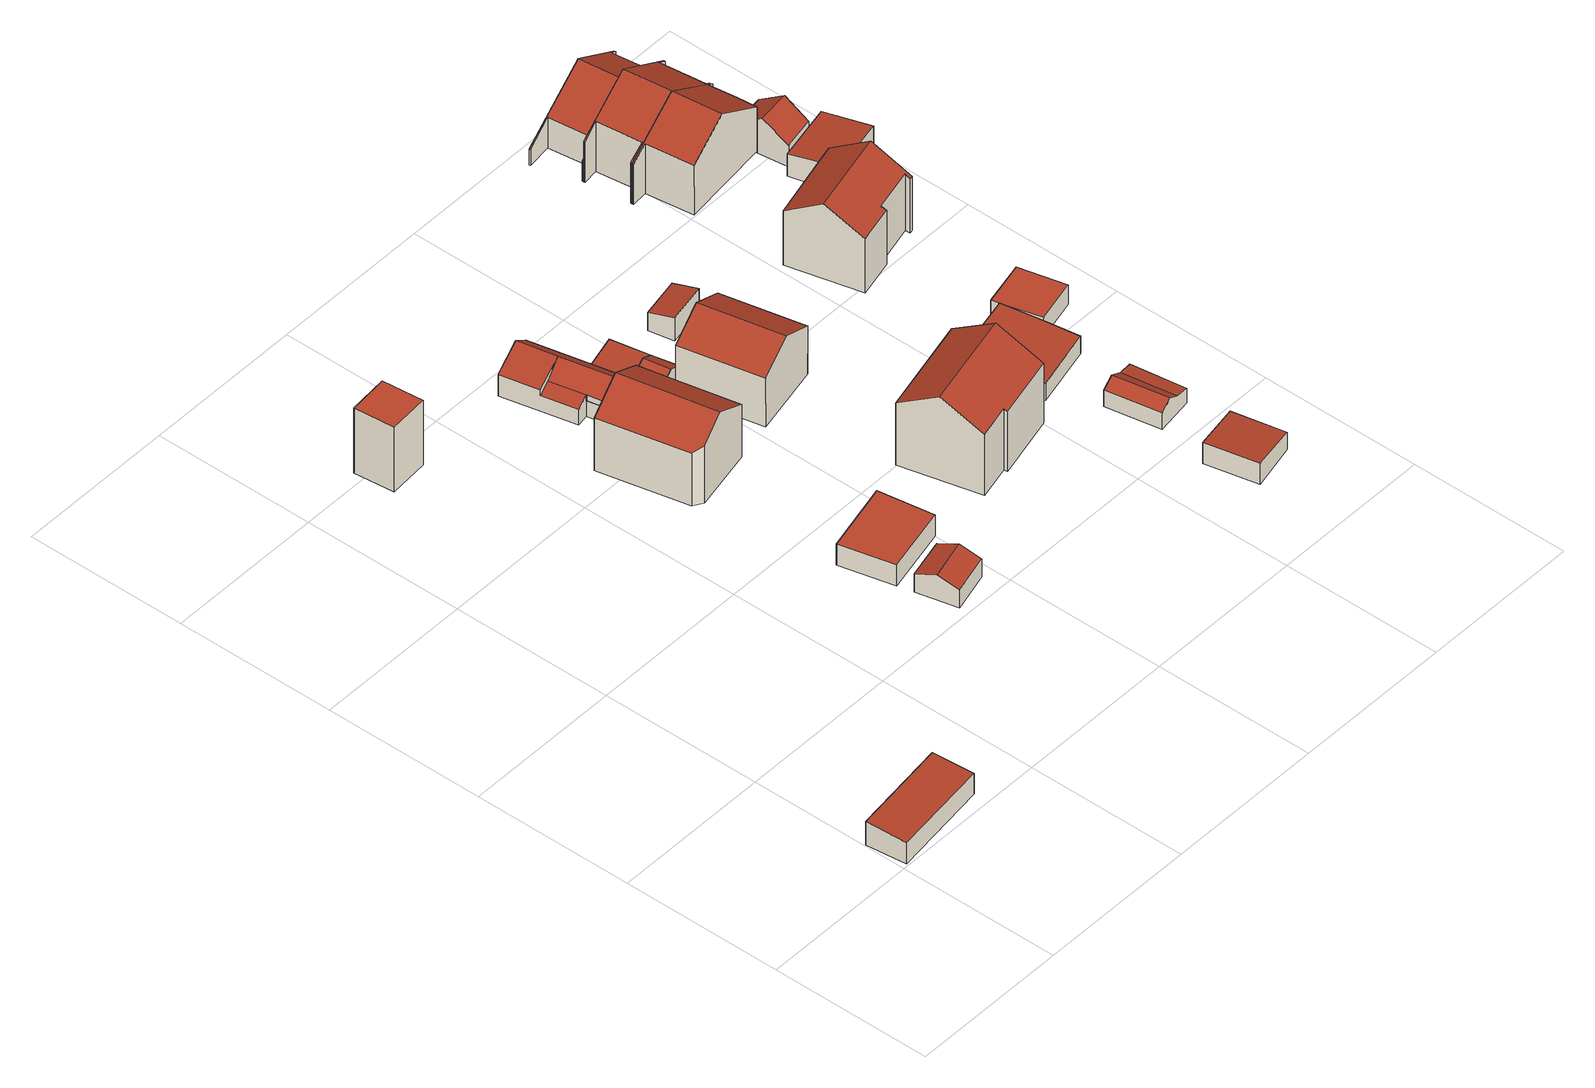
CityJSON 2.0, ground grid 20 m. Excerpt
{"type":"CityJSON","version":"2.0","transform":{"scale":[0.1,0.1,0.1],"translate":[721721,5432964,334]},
"CityObjects":{
"building1":{"type":"Building","attributes":{"Gemeindeschluessel":"09362000","HoeheDach":"337.397","HoeheGrund":"334.055","Methode":"2000","NiedrigsteTraufeDesGebaeudes":"337.004","Geometrietyp2DReferenz":"3000","measuredHeight":3.34,"function":"31001_2000","roofType":"1000","storeysAboveGround":1},"geometry":[{"type":"Solid","lod":"2","boundaries":[[[[0,1,2,3]],[[3,2,4,5]],[[5,4,6,7]],[[0,3,5,7]],[[7,6,1,0]],[[6,4,2,1]]]],"semantics":{"surfaces":[{"type":"WallSurface","Flaeche":"41.388","Z_MAX":"3.342","Z_MAX_ASL":"337.397","Z_MIN":"0.005","Z_MIN_ASL":"334.060"},{"type":"WallSurface","Flaeche":"15.808","Z_MAX":"3.341","Z_MAX_ASL":"337.396","Z_MIN":"0.005","Z_MIN_ASL":"334.060"},{"type":"WallSurface","Flaeche":"36.646","Z_MAX":"2.949","Z_MAX_ASL":"337.004","Z_MIN":"0.005","Z_MIN_ASL":"334.060"},{"type":"GroundSurface","Flaeche":"62.658","Z_MAX":"0.005","Z_MAX_ASL":"334.060","Z_MIN":"0.005","Z_MIN_ASL":"334.060"},{"type":"WallSurface","Flaeche":"15.857","Z_MAX":"3.342","Z_MAX_ASL":"337.397","Z_MIN":"0.005","Z_MIN_ASL":"334.060"},{"type":"RoofSurface","Dachneigung":"85.552","Dachorientierung":"172.801","Flaeche":"62.847","Z_MAX":"3.342","Z_MAX_ASL":"337.397","Z_MIN":"2.949","Z_MIN_ASL":"337.004"}],"values":[[0,1,2,3,4,5]]}}]},
"building2":{"type":"Building","attributes":{"Gemeindeschluessel":"09362000","HoeheDach":"343.092","HoeheGrund":"334.092","Methode":"3220","NiedrigsteTraufeDesGebaeudes":"343.092","Geometrietyp2DReferenz":"3000","measuredHeight":9,"function":"31001_2000","roofType":"1000"},"geometry":[{"type":"Solid","lod":"2","boundaries":[[[[8,9,10,11]],[[12,13,10,9]],[[14,15,8,11]],[[15,12,9,8]],[[14,13,12,15]],[[13,14,11,10]]]],"semantics":{"surfaces":[{"type":"GroundSurface","Flaeche":"25.728","Z_MAX":"0.000","Z_MAX_ASL":"334.092","Z_MIN":"0.000","Z_MIN_ASL":"334.092"},{"type":"WallSurface","Flaeche":"45.622","Z_MAX":"9.000","Z_MAX_ASL":"343.092","Z_MIN":"0.000","Z_MIN_ASL":"334.092"},{"type":"WallSurface","Flaeche":"45.834","Z_MAX":"9.000","Z_MAX_ASL":"343.092","Z_MIN":"0.000","Z_MIN_ASL":"334.092"},{"type":"WallSurface","Flaeche":"45.744","Z_MAX":"9.000","Z_MAX_ASL":"343.092","Z_MIN":"0.000","Z_MIN_ASL":"334.092"},{"type":"RoofSurface","Dachneigung":"90.000","Dachorientierung":"-1.000","Flaeche":"25.728","Z_MAX":"9.000","Z_MAX_ASL":"343.092","Z_MIN":"9.000","Z_MIN_ASL":"343.092"},{"type":"WallSurface","Flaeche":"45.404","Z_MAX":"9.000","Z_MAX_ASL":"343.092","Z_MIN":"0.000","Z_MIN_ASL":"334.092"}],"values":[[0,1,2,3,4,5]]}}]},
"building3":{"type":"Building","attributes":{"Gemeindeschluessel":"09362000","HoeheDach":"338.202","HoeheGrund":"334.660","Methode":"1000","NiedrigsteTraufeDesGebaeudes":"337.161","Geometrietyp2DReferenz":"3000","measuredHeight":3.54,"function":"31001_2000","roofType":"3100","storeysAboveGround":1},"geometry":[{"type":"Solid","lod":"2","boundaries":[[[[16,17,18,19]],[[20,19,18,21]],[[22,23,17,16]],[[24,23,22,25]],[[21,24,25,20]],[[21,18,17,23,24]],[[25,22,16,19,20]]]],"semantics":{"surfaces":[{"type":"RoofSurface","Dachneigung":"67.985","Dachorientierung":"346.449","Flaeche":"14.329","Z_MAX":"3.542","Z_MAX_ASL":"338.202","Z_MIN":"2.501","Z_MIN_ASL":"337.161"},{"type":"WallSurface","Flaeche":"12.904","Z_MAX":"2.501","Z_MAX_ASL":"337.161","Z_MIN":"0.000","Z_MIN_ASL":"334.660"},{"type":"RoofSurface","Dachneigung":"67.985","Dachorientierung":"166.449","Flaeche":"14.329","Z_MAX":"3.542","Z_MAX_ASL":"338.202","Z_MIN":"2.501","Z_MIN_ASL":"337.161"},{"type":"GroundSurface","Flaeche":"26.568","Z_MAX":"0.000","Z_MAX_ASL":"334.660","Z_MIN":"0.000","Z_MIN_ASL":"334.660"},{"type":"WallSurface","Flaeche":"15.559","Z_MAX":"3.542","Z_MAX_ASL":"338.202","Z_MIN":"0.000","Z_MIN_ASL":"334.660"}],"values":[[0,1,2,1,3,4,4]]}}]},
"building4":{"type":"Building","attributes":{"Gemeindeschluessel":"09362000","HoeheDach":"337.475","HoeheGrund":"334.590","Methode":"1000","NiedrigsteTraufeDesGebaeudes":"337.475","Geometrietyp2DReferenz":"3000","measuredHeight":2.88,"function":"31001_2463","roofType":"1000"},"geometry":[{"type":"Solid","lod":"2","boundaries":[[[[26,27,28,29]],[[28,30,31,29]],[[32,27,26,33]],[[29,31,33,26]],[[27,32,30,28]],[[32,33,31,30]]]],"semantics":{"surfaces":[{"type":"GroundSurface","Flaeche":"60.550","Z_MAX":"0.000","Z_MAX_ASL":"334.590","Z_MIN":"0.000","Z_MIN_ASL":"334.590"},{"type":"WallSurface","Flaeche":"24.695","Z_MAX":"2.885","Z_MAX_ASL":"337.475","Z_MIN":"0.000","Z_MIN_ASL":"334.590"},{"type":"WallSurface","Flaeche":"26.117","Z_MAX":"2.885","Z_MAX_ASL":"337.475","Z_MIN":"0.000","Z_MIN_ASL":"334.590"},{"type":"WallSurface","Flaeche":"19.814","Z_MAX":"2.885","Z_MAX_ASL":"337.475","Z_MIN":"0.000","Z_MIN_ASL":"334.590"},{"type":"WallSurface","Flaeche":"19.912","Z_MAX":"2.885","Z_MAX_ASL":"337.475","Z_MIN":"0.000","Z_MIN_ASL":"334.590"},{"type":"RoofSurface","Dachneigung":"90.000","Dachorientierung":"-1.000","Flaeche":"60.550","Z_MAX":"2.885","Z_MAX_ASL":"337.475","Z_MIN":"2.885","Z_MIN_ASL":"337.475"}],"values":[[0,1,2,3,4,5]]}}]},
"building5":{"type":"Building","attributes":{"Gemeindeschluessel":"09362000","HoeheDach":"344.210","HoeheGrund":"334.340","Methode":"2000","NiedrigsteTraufeDesGebaeudes":"337.161","Geometrietyp2DReferenz":"3000","measuredHeight":9.87,"function":"31001_1000","roofType":"3100"},"address":[{"Country":"Germany","Locality":"Regensburg","ThoroughfareName":"Köstlergasse 8"}],"geometry":[{"type":"Solid","lod":"2","boundaries":[[[[34,35,36,37,38]],[[39,40,41,42,43,44,45,46]],[[47,48,41,40]],[[34,38,48,47]],[[49,50,45,44]],[[44,43,51,49]],[[35,52,49,51,36]],[[48,38,37,42,41]],[[46,45,50,53]],[[53,50,49,52]],[[51,43,42,37,36]],[[35,34,47,40,39,46,53,52]]]],"semantics":{"surfaces":[{"type":"WallSurface","Flaeche":"69.144","Z_MAX":"9.870","Z_MAX_ASL":"344.210","Z_MIN":"0.000","Z_MIN_ASL":"334.340"},{"type":"WallSurface","Flaeche":"85.058","Z_MAX":"9.870","Z_MAX_ASL":"344.210","Z_MIN":"0.000","Z_MIN_ASL":"334.340"},{"type":"WallSurface","Flaeche":"82.754","Z_MAX":"7.305","Z_MAX_ASL":"341.645","Z_MIN":"0.000","Z_MIN_ASL":"334.340"},{"type":"WallSurface","Flaeche":"10.630","Z_MAX":"7.901","Z_MAX_ASL":"342.241","Z_MIN":"0.000","Z_MIN_ASL":"334.340"},{"type":"RoofSurface","Dachneigung":"51.853","Dachorientierung":"80.254","Flaeche":"12.514","Z_MAX":"4.502","Z_MAX_ASL":"338.842","Z_MIN":"2.821","Z_MIN_ASL":"337.161"},{"type":"WallSurface","Flaeche":"12.756","Z_MAX":"7.270","Z_MAX_ASL":"341.610","Z_MIN":"4.502","Z_MIN_ASL":"338.842"},{"type":"WallSurface","Flaeche":"55.850","Z_MAX":"7.276","Z_MAX_ASL":"341.616","Z_MIN":"0.000","Z_MIN_ASL":"334.340"},{"type":"RoofSurface","Dachneigung":"60.114","Dachorientierung":"260.254","Flaeche":"62.766","Z_MAX":"9.870","Z_MAX_ASL":"344.210","Z_MIN":"7.293","Z_MIN_ASL":"341.633"},{"type":"WallSurface","Flaeche":"13.019","Z_MAX":"2.829","Z_MAX_ASL":"337.169","Z_MIN":"0.000","Z_MIN_ASL":"334.340"},{"type":"WallSurface","Flaeche":"7.838","Z_MAX":"4.502","Z_MAX_ASL":"338.842","Z_MIN":"0.000","Z_MIN_ASL":"334.340"},{"type":"RoofSurface","Dachneigung":"60.114","Dachorientierung":"80.254","Flaeche":"64.055","Z_MAX":"9.870","Z_MAX_ASL":"344.210","Z_MIN":"7.270","Z_MIN_ASL":"341.610"},{"type":"GroundSurface","Flaeche":"119.797","Z_MAX":"0.000","Z_MAX_ASL":"334.340","Z_MIN":"0.000","Z_MIN_ASL":"334.340"}],"values":[[0,1,2,3,4,5,6,7,8,9,10,11]]}}]},
"building6":{"type":"Building","attributes":{"Gemeindeschluessel":"09362000","HoeheDach":"338.840","HoeheGrund":"334.220","Methode":"2000","NiedrigsteTraufeDesGebaeudes":"336.300","Geometrietyp2DReferenz":"3000","measuredHeight":4.62,"function":"31001_2000","roofType":"2100"},"geometry":[{"type":"Solid","lod":"2","boundaries":[[[[54,55,45,56]],[[57,58,59]],[[60,61,44,62,63]],[[64,65,66,67,54,56]],[[68,69,60,63,70]],[[62,71,72,73]],[[65,64,57,59,69]],[[67,66,68,70,73,72]],[[57,61,60,58]],[[62,44,45,55,71]],[[62,73,70,63]],[[58,60,69,59]],[[54,67,72,71,55]],[[64,56,45,44,61,57]],[[65,69,68,66]]]],"semantics":{"surfaces":[{"type":"WallSurface","Flaeche":"41.100","Z_MAX":"2.940","Z_MAX_ASL":"337.160","Z_MIN":"0.000","Z_MIN_ASL":"334.220"},{"type":"RoofSurface","Dachneigung":"90.000","Dachorientierung":"-1.000","Flaeche":"0.057","Z_MAX":"2.080","Z_MAX_ASL":"336.300","Z_MIN":"2.080","Z_MIN_ASL":"336.300"},{"type":"RoofSurface","Dachneigung":"50.720","Dachorientierung":"257.876","Flaeche":"24.796","Z_MAX":"4.620","Z_MAX_ASL":"338.840","Z_MIN":"2.900","Z_MIN_ASL":"337.120"},{"type":"GroundSurface","Flaeche":"74.118","Z_MAX":"0.000","Z_MAX_ASL":"334.220","Z_MIN":"0.000","Z_MIN_ASL":"334.220"},{"type":"RoofSurface","Dachneigung":"65.784","Dachorientierung":"257.877","Flaeche":"7.910","Z_MAX":"2.900","Z_MAX_ASL":"337.120","Z_MIN":"2.171","Z_MIN_ASL":"336.391"},{"type":"RoofSurface","Dachneigung":"66.336","Dachorientierung":"257.882","Flaeche":"19.555","Z_MAX":"4.620","Z_MAX_ASL":"338.840","Z_MIN":"2.993","Z_MIN_ASL":"337.213"},{"type":"WallSurface","Flaeche":"9.696","Z_MAX":"2.889","Z_MAX_ASL":"337.109","Z_MIN":"0.000","Z_MIN_ASL":"334.220"},{"type":"WallSurface","Flaeche":"24.171","Z_MAX":"2.997","Z_MAX_ASL":"337.217","Z_MIN":"0.000","Z_MIN_ASL":"334.220"},{"type":"WallSurface","Flaeche":"3.800","Z_MAX":"2.900","Z_MAX_ASL":"337.120","Z_MIN":"2.080","Z_MIN_ASL":"336.300"},{"type":"RoofSurface","Dachneigung":"51.718","Dachorientierung":"77.878","Flaeche":"37.888","Z_MAX":"4.620","Z_MAX_ASL":"338.840","Z_MIN":"2.940","Z_MIN_ASL":"337.160"},{"type":"WallSurface","Flaeche":"2.141","Z_MAX":"4.620","Z_MAX_ASL":"338.840","Z_MIN":"2.176","Z_MIN_ASL":"336.396"},{"type":"WallSurface","Flaeche":"0.020","Z_MAX":"2.900","Z_MAX_ASL":"337.120","Z_MIN":"2.080","Z_MIN_ASL":"336.300"},{"type":"WallSurface","Flaeche":"22.153","Z_MAX":"4.620","Z_MAX_ASL":"338.840","Z_MIN":"0.000","Z_MIN_ASL":"334.220"},{"type":"WallSurface","Flaeche":"15.952","Z_MAX":"4.620","Z_MAX_ASL":"338.840","Z_MIN":"0.000","Z_MIN_ASL":"334.220"},{"type":"WallSurface","Flaeche":"4.035","Z_MAX":"2.889","Z_MAX_ASL":"337.109","Z_MIN":"0.000","Z_MIN_ASL":"334.220"}],"values":[[0,1,2,3,4,5,6,7,8,9,10,11,12,13,14]]}}]},
"building7":{"type":"Building","attributes":{"Gemeindeschluessel":"09362000","HoeheDach":"337.600","HoeheGrund":"334.280","Methode":"2000","NiedrigsteTraufeDesGebaeudes":"336.167","Geometrietyp2DReferenz":"3000","measuredHeight":3.32,"function":"31001_2000","roofType":"1000"},"geometry":[{"type":"Solid","lod":"2","boundaries":[[[[74,75,76,77]],[[78,79,80,81]],[[75,82,83,76]],[[77,76,83,84,85]],[[78,84,83,82,79]],[[86,87,81,80]],[[74,77,85,87,86]],[[75,74,86,80,79,82]],[[87,85,84,78,81]]]],"semantics":{"surfaces":[{"type":"GroundSurface","Flaeche":"33.018","Z_MAX":"0.000","Z_MAX_ASL":"334.280","Z_MIN":"0.000","Z_MIN_ASL":"334.280"},{"type":"WallSurface","Flaeche":"2.402","Z_MAX":"3.320","Z_MAX_ASL":"337.600","Z_MIN":"1.887","Z_MIN_ASL":"336.167"},{"type":"WallSurface","Flaeche":"8.754","Z_MAX":"2.446","Z_MAX_ASL":"336.726","Z_MIN":"0.000","Z_MIN_ASL":"334.280"},{"type":"WallSurface","Flaeche":"19.823","Z_MAX":"2.446","Z_MAX_ASL":"336.726","Z_MIN":"0.000","Z_MIN_ASL":"334.280"},{"type":"RoofSurface","Dachneigung":"82.123","Dachorientierung":"258.775","Flaeche":"19.663","Z_MAX":"2.446","Z_MAX_ASL":"336.726","Z_MIN":"1.887","Z_MIN_ASL":"336.167"},{"type":"RoofSurface","Dachneigung":"61.583","Dachorientierung":"258.787","Flaeche":"8.892","Z_MAX":"3.320","Z_MAX_ASL":"337.600","Z_MIN":"2.057","Z_MIN_ASL":"336.337"},{"type":"WallSurface","Flaeche":"11.153","Z_MAX":"3.320","Z_MAX_ASL":"337.600","Z_MIN":"0.000","Z_MIN_ASL":"334.280"},{"type":"WallSurface","Flaeche":"15.991","Z_MAX":"2.057","Z_MAX_ASL":"336.337","Z_MIN":"0.000","Z_MIN_ASL":"334.280"},{"type":"RoofSurface","Dachneigung":"61.589","Dachorientierung":"78.793","Flaeche":"6.500","Z_MAX":"3.320","Z_MAX_ASL":"337.600","Z_MIN":"2.397","Z_MIN_ASL":"336.677"}],"values":[[0,1,2,3,4,5,6,7,8]]}}]},
"building8":{"type":"Building","attributes":{"Gemeindeschluessel":"09362000","HoeheDach":"343.253","HoeheGrund":"334.270","Methode":"1000","NiedrigsteTraufeDesGebaeudes":"340.977","Geometrietyp2DReferenz":"3000","measuredHeight":8.98,"function":"31001_1000","roofType":"3100"},"address":[{"Country":"Germany","Locality":"Regensburg","ThoroughfareName":"Köstlergasse 6"}],"geometry":[{"type":"Solid","lod":"2","boundaries":[[[[88,89,90,91]],[[91,92,93,88]],[[88,93,94,95,89]],[[89,95,96,90]],[[97,96,95,94]],[[90,96,97,92,91]],[[92,97,94,93]]]],"semantics":{"surfaces":[{"type":"GroundSurface","Flaeche":"94.354","Z_MAX":"0.000","Z_MAX_ASL":"334.270","Z_MIN":"0.000","Z_MIN_ASL":"334.270"},{"type":"WallSurface","Flaeche":"70.418","Z_MAX":"6.712","Z_MAX_ASL":"340.982","Z_MIN":"0.000","Z_MIN_ASL":"334.270"},{"type":"WallSurface","Flaeche":"70.932","Z_MAX":"8.983","Z_MAX_ASL":"343.253","Z_MIN":"0.000","Z_MIN_ASL":"334.270"},{"type":"WallSurface","Flaeche":"69.783","Z_MAX":"6.715","Z_MAX_ASL":"340.985","Z_MIN":"0.000","Z_MIN_ASL":"334.270"},{"type":"RoofSurface","Dachneigung":"63.301","Dachorientierung":"80.232","Flaeche":"52.695","Z_MAX":"8.983","Z_MAX_ASL":"343.253","Z_MIN":"6.707","Z_MIN_ASL":"340.977"},{"type":"WallSurface","Flaeche":"70.840","Z_MAX":"8.983","Z_MAX_ASL":"343.253","Z_MIN":"0.000","Z_MIN_ASL":"334.270"},{"type":"RoofSurface","Dachneigung":"63.300","Dachorientierung":"260.232","Flaeche":"52.920","Z_MAX":"8.983","Z_MAX_ASL":"343.253","Z_MIN":"6.712","Z_MIN_ASL":"340.982"}],"values":[[0,1,2,3,4,5,6]]}}]},
"building9":{"type":"Building","attributes":{"Gemeindeschluessel":"09362000","HoeheDach":"346.433","HoeheGrund":"334.870","Methode":"2000","NiedrigsteTraufeDesGebaeudes":"343.231","Geometrietyp2DReferenz":"3000","measuredHeight":11.56,"function":"31001_1000","roofType":"3100"},"address":[{"Country":"Germany","Locality":"Regensburg","ThoroughfareName":"Köstlergasse 3"}],"geometry":[{"type":"Solid","lod":"2","boundaries":[[[[98,99,100,101,102,103]],[[104,105,106,107,108,109]],[[102,108,107,103]],[[98,110,111,99]],[[104,100,99,111,105]],[[106,105,111,110]],[[98,103,107,106,110]],[[100,104,109,101]],[[101,109,108,102]]]],"semantics":{"surfaces":[{"type":"GroundSurface","Flaeche":"131.118","Z_MAX":"0.000","Z_MAX_ASL":"334.870","Z_MIN":"0.000","Z_MIN_ASL":"334.870"},{"type":"RoofSurface","Dachneigung":"59.840","Dachorientierung":"168.914","Flaeche":"77.937","Z_MAX":"11.563","Z_MAX_ASL":"346.433","Z_MIN":"8.361","Z_MIN_ASL":"343.231"},{"type":"WallSurface","Flaeche":"37.505","Z_MAX":"8.580","Z_MAX_ASL":"343.450","Z_MIN":"0.000","Z_MIN_ASL":"334.870"},{"type":"WallSurface","Flaeche":"107.900","Z_MAX":"8.609","Z_MAX_ASL":"343.479","Z_MIN":"0.000","Z_MIN_ASL":"334.870"},{"type":"WallSurface","Flaeche":"106.192","Z_MAX":"11.563","Z_MAX_ASL":"346.433","Z_MIN":"0.000","Z_MIN_ASL":"334.870"},{"type":"RoofSurface","Dachneigung":"59.840","Dachorientierung":"348.914","Flaeche":"73.709","Z_MAX":"11.563","Z_MAX_ASL":"346.433","Z_MIN":"8.609","Z_MIN_ASL":"343.479"},{"type":"WallSurface","Flaeche":"103.002","Z_MAX":"11.563","Z_MAX_ASL":"346.433","Z_MIN":"0.000","Z_MIN_ASL":"334.870"},{"type":"WallSurface","Flaeche":"68.251","Z_MAX":"8.366","Z_MAX_ASL":"343.236","Z_MIN":"0.000","Z_MIN_ASL":"334.870"},{"type":"WallSurface","Flaeche":"3.107","Z_MAX":"8.579","Z_MAX_ASL":"343.449","Z_MIN":"0.000","Z_MIN_ASL":"334.870"}],"values":[[0,1,2,3,4,5,6,7,8]]}}]},
"building10":{"type":"Building","attributes":{"Gemeindeschluessel":"09362000","HoeheDach":"337.716","HoeheGrund":"334.460","Methode":"1000","NiedrigsteTraufeDesGebaeudes":"336.964","Geometrietyp2DReferenz":"3000","measuredHeight":3.26,"function":"31001_2000","roofType":"2100"},"geometry":[{"type":"Solid","lod":"2","boundaries":[[[[112,113,114,115]],[[116,117,118,119]],[[113,118,117,114]],[[119,118,113,112]],[[115,114,117,116]],[[115,116,119,112]]]],"semantics":{"surfaces":[{"type":"WallSurface","Flaeche":"8.927","Z_MAX":"3.256","Z_MAX_ASL":"337.716","Z_MIN":"0.000","Z_MIN_ASL":"334.460"},{"type":"WallSurface","Flaeche":"8.879","Z_MAX":"3.252","Z_MAX_ASL":"337.712","Z_MIN":"0.000","Z_MIN_ASL":"334.460"},{"type":"RoofSurface","Dachneigung":"76.367","Dachorientierung":"348.613","Flaeche":"16.236","Z_MAX":"3.256","Z_MAX_ASL":"337.716","Z_MIN":"2.504","Z_MIN_ASL":"336.964"},{"type":"WallSurface","Flaeche":"16.557","Z_MAX":"3.256","Z_MAX_ASL":"337.716","Z_MIN":"0.000","Z_MIN_ASL":"334.460"},{"type":"WallSurface","Flaeche":"12.813","Z_MAX":"2.504","Z_MAX_ASL":"336.964","Z_MIN":"0.000","Z_MIN_ASL":"334.460"},{"type":"GroundSurface","Flaeche":"15.779","Z_MAX":"0.000","Z_MAX_ASL":"334.460","Z_MIN":"0.000","Z_MIN_ASL":"334.460"}],"values":[[0,1,2,3,4,5]]}}]},
"building11":{"type":"Building","attributes":{"Gemeindeschluessel":"09362000","HoeheDach":"337.616","HoeheGrund":"334.697","Methode":"2000","NiedrigsteTraufeDesGebaeudes":"337.122","Geometrietyp2DReferenz":"3000","measuredHeight":2.92,"function":"31001_2000","roofType":"1000","storeysAboveGround":1},"geometry":[{"type":"Solid","lod":"2","boundaries":[[[[120,121,122,123]],[[124,125,126,127]],[[123,124,127,120]],[[120,127,126,121]],[[121,126,125,122]],[[122,125,124,123]]]],"semantics":{"surfaces":[{"type":"GroundSurface","Flaeche":"39.815","Z_MAX":"0.003","Z_MAX_ASL":"334.700","Z_MIN":"0.003","Z_MIN_ASL":"334.700"},{"type":"RoofSurface","Dachneigung":"85.280","Dachorientierung":"77.230","Flaeche":"39.951","Z_MAX":"2.919","Z_MAX_ASL":"337.616","Z_MIN":"2.425","Z_MIN_ASL":"337.122"},{"type":"WallSurface","Flaeche":"19.524","Z_MAX":"2.919","Z_MAX_ASL":"337.616","Z_MIN":"0.003","Z_MIN_ASL":"334.700"},{"type":"WallSurface","Flaeche":"15.952","Z_MAX":"2.919","Z_MAX_ASL":"337.616","Z_MIN":"0.003","Z_MIN_ASL":"334.700"},{"type":"WallSurface","Flaeche":"16.161","Z_MAX":"2.428","Z_MAX_ASL":"337.125","Z_MIN":"0.003","Z_MIN_ASL":"334.700"},{"type":"WallSurface","Flaeche":"15.868","Z_MAX":"2.919","Z_MAX_ASL":"337.616","Z_MIN":"0.003","Z_MIN_ASL":"334.700"}],"values":[[0,1,2,3,4,5]]}}]},
"building12":{"type":"Building","attributes":{"Gemeindeschluessel":"09362000","HoeheDach":"338.118","HoeheGrund":"334.870","Methode":"2000","NiedrigsteTraufeDesGebaeudes":"336.850","Geometrietyp2DReferenz":"3000","measuredHeight":3.25,"function":"31001_2000","roofType":"3100","storeysAboveGround":1},"geometry":[{"type":"Solid","lod":"2","boundaries":[[[[128,129,130,131]],[[132,133,134,135]],[[128,136,137,129]],[[130,129,137,138,135,134]],[[130,134,133,131]],[[136,139,138,137]],[[139,132,135,138]],[[128,131,133,132,139,136]]]],"semantics":{"surfaces":[{"type":"GroundSurface","Flaeche":"33.499","Z_MAX":"0.000","Z_MAX_ASL":"334.870","Z_MIN":"0.000","Z_MIN_ASL":"334.870"},{"type":"RoofSurface","Dachneigung":"78.712","Dachorientierung":"80.164","Flaeche":"12.285","Z_MAX":"2.341","Z_MAX_ASL":"337.211","Z_MIN":"1.980","Z_MIN_ASL":"336.850"},{"type":"WallSurface","Flaeche":"16.383","Z_MAX":"2.370","Z_MAX_ASL":"337.240","Z_MIN":"0.000","Z_MIN_ASL":"334.870"},{"type":"WallSurface","Flaeche":"12.628","Z_MAX":"3.248","Z_MAX_ASL":"338.118","Z_MIN":"0.000","Z_MIN_ASL":"334.870"},{"type":"WallSurface","Flaeche":"13.633","Z_MAX":"2.001","Z_MAX_ASL":"336.871","Z_MIN":"0.000","Z_MIN_ASL":"334.870"},{"type":"RoofSurface","Dachneigung":"60.163","Dachorientierung":"260.169","Flaeche":"12.180","Z_MAX":"3.248","Z_MAX_ASL":"338.118","Z_MIN":"2.370","Z_MIN_ASL":"337.240"},{"type":"RoofSurface","Dachneigung":"60.164","Dachorientierung":"80.173","Flaeche":"12.545","Z_MAX":"3.248","Z_MAX_ASL":"338.118","Z_MIN":"2.341","Z_MIN_ASL":"337.211"},{"type":"WallSurface","Flaeche":"12.421","Z_MAX":"3.248","Z_MAX_ASL":"338.118","Z_MIN":"0.000","Z_MIN_ASL":"334.870"}],"values":[[0,1,2,3,4,5,6,7]]}}]},
"building13":{"type":"Building","attributes":{"Gemeindeschluessel":"09362000","HoeheDach":"338.265","HoeheGrund":"334.960","Methode":"1000","NiedrigsteTraufeDesGebaeudes":"337.385","Geometrietyp2DReferenz":"3000","measuredHeight":3.31,"function":"31001_2000","roofType":"1000"},"geometry":[{"type":"Solid","lod":"2","boundaries":[[[[140,141,142,143]],[[144,143,142,145]],[[146,145,142,141,147]],[[148,147,141,140]],[[149,148,140,143,144]],[[146,149,144,145]],[[146,147,148,149]]]],"semantics":{"surfaces":[{"type":"WallSurface","Flaeche":"15.373","Z_MAX":"3.298","Z_MAX_ASL":"338.258","Z_MIN":"0.000","Z_MIN_ASL":"334.960"},{"type":"WallSurface","Flaeche":"26.087","Z_MAX":"3.305","Z_MAX_ASL":"338.265","Z_MIN":"0.000","Z_MIN_ASL":"334.960"},{"type":"GroundSurface","Flaeche":"73.426","Z_MAX":"0.000","Z_MAX_ASL":"334.960","Z_MIN":"0.000","Z_MIN_ASL":"334.960"},{"type":"WallSurface","Flaeche":"10.906","Z_MAX":"2.820","Z_MAX_ASL":"337.780","Z_MIN":"0.000","Z_MIN_ASL":"334.960"},{"type":"RoofSurface","Dachneigung":"84.569","Dachorientierung":"165.953","Flaeche":"73.757","Z_MAX":"3.305","Z_MAX_ASL":"338.265","Z_MIN":"2.425","Z_MIN_ASL":"337.385"},{"type":"WallSurface","Flaeche":"26.520","Z_MAX":"3.305","Z_MAX_ASL":"338.265","Z_MIN":"0.000","Z_MIN_ASL":"334.960"},{"type":"WallSurface","Flaeche":"19.374","Z_MAX":"2.425","Z_MAX_ASL":"337.385","Z_MIN":"0.000","Z_MIN_ASL":"334.960"}],"values":[[0,1,2,3,4,5,6]]}}]},
"building14":{"type":"Building","attributes":{"Gemeindeschluessel":"09362000","HoeheDach":"338.157","HoeheGrund":"335.490","Methode":"1000","NiedrigsteTraufeDesGebaeudes":"338.157","Geometrietyp2DReferenz":"3000","measuredHeight":2.67,"function":"31001_2000","roofType":"1000"},"geometry":[{"type":"Solid","lod":"2","boundaries":[[[[150,151,152,153]],[[154,155,156,157]],[[158,159,151,150]],[[158,150,153,154,157]],[[156,155,152,151,159]],[[157,156,159,158]],[[153,152,155,154]]]],"semantics":{"surfaces":[{"type":"WallSurface","Flaeche":"16.076","Z_MAX":"2.667","Z_MAX_ASL":"338.157","Z_MIN":"0.000","Z_MIN_ASL":"335.490"},{"type":"WallSurface","Flaeche":"13.403","Z_MAX":"2.667","Z_MAX_ASL":"338.157","Z_MIN":"0.000","Z_MIN_ASL":"335.490"},{"type":"WallSurface","Flaeche":"14.916","Z_MAX":"2.667","Z_MAX_ASL":"338.157","Z_MIN":"0.000","Z_MIN_ASL":"335.490"},{"type":"GroundSurface","Flaeche":"33.703","Z_MAX":"0.000","Z_MAX_ASL":"335.490","Z_MIN":"0.000","Z_MIN_ASL":"335.490"},{"type":"RoofSurface","Dachneigung":"90.000","Dachorientierung":"-1.000","Flaeche":"33.703","Z_MAX":"2.667","Z_MAX_ASL":"338.157","Z_MIN":"2.667","Z_MIN_ASL":"338.157"},{"type":"WallSurface","Flaeche":"2.754","Z_MAX":"2.667","Z_MAX_ASL":"338.157","Z_MIN":"0.000","Z_MIN_ASL":"335.490"},{"type":"WallSurface","Flaeche":"14.686","Z_MAX":"2.667","Z_MAX_ASL":"338.157","Z_MIN":"0.000","Z_MIN_ASL":"335.490"}],"values":[[0,1,2,3,4,5,6]]}}]},
"building15":{"type":"Building","attributes":{"Gemeindeschluessel":"09362000","HoeheDach":"345.524","HoeheGrund":"335.060","Methode":"1000","NiedrigsteTraufeDesGebaeudes":"342.615","Geometrietyp2DReferenz":"3000","measuredHeight":10.46,"function":"31001_1000","roofType":"3100"},"address":[{"Country":"Germany","Locality":"Regensburg","ThoroughfareName":"Köstlergasse 4"}],"geometry":[{"type":"Solid","lod":"2","boundaries":[[[[160,161,162,163]],[[164,165,162,161,166,167,168,169]],[[170,165,164,171]],[[169,168,172,173]],[[174,167,166,175]],[[176,172,168,167,174]],[[177,173,172,176]],[[163,162,165,170]],[[171,164,169,173,177]],[[175,166,161,160]],[[176,174,175,160,163,170,171,177]]]],"semantics":{"surfaces":[{"type":"WallSurface","Flaeche":"42.997","Z_MAX":"7.936","Z_MAX_ASL":"342.996","Z_MIN":"0.000","Z_MIN_ASL":"335.060"},{"type":"RoofSurface","Dachneigung":"58.245","Dachorientierung":"168.552","Flaeche":"54.567","Z_MAX":"10.464","Z_MAX_ASL":"345.524","Z_MIN":"7.555","Z_MIN_ASL":"342.615"},{"type":"WallSurface","Flaeche":"36.305","Z_MAX":"7.557","Z_MAX_ASL":"342.617","Z_MIN":"0.000","Z_MIN_ASL":"335.060"},{"type":"RoofSurface","Dachneigung":"58.244","Dachorientierung":"348.552","Flaeche":"58.493","Z_MAX":"10.464","Z_MAX_ASL":"345.524","Z_MIN":"7.555","Z_MIN_ASL":"342.615"},{"type":"WallSurface","Flaeche":"2.697","Z_MAX":"7.558","Z_MAX_ASL":"342.618","Z_MIN":"0.000","Z_MIN_ASL":"335.060"},{"type":"WallSurface","Flaeche":"84.676","Z_MAX":"10.464","Z_MAX_ASL":"345.524","Z_MIN":"0.000","Z_MIN_ASL":"335.060"},{"type":"WallSurface","Flaeche":"79.932","Z_MAX":"7.555","Z_MAX_ASL":"342.615","Z_MIN":"0.000","Z_MIN_ASL":"335.060"},{"type":"WallSurface","Flaeche":"4.739","Z_MAX":"7.934","Z_MAX_ASL":"342.994","Z_MIN":"0.000","Z_MIN_ASL":"335.060"},{"type":"WallSurface","Flaeche":"4.740","Z_MAX":"7.936","Z_MAX_ASL":"342.996","Z_MIN":"0.000","Z_MIN_ASL":"335.060"},{"type":"GroundSurface","Flaeche":"96.136","Z_MAX":"0.000","Z_MAX_ASL":"335.060","Z_MIN":"0.000","Z_MIN_ASL":"335.060"}],"values":[[0,1,2,3,4,5,6,7,5,8,9]]}}]},
"building16":{"type":"Building","attributes":{"Gemeindeschluessel":"09362000","HoeheDach":"346.010","HoeheGrund":"335.900","Methode":"2000","NiedrigsteTraufeDesGebaeudes":"341.518","Geometrietyp2DReferenz":"3000","measuredHeight":10.11,"function":"31001_1000","roofType":"3100"},"address":[{"Country":"Germany","Locality":"Regensburg","ThoroughfareName":"Großprüfening 22h"}],"geometry":[{"type":"Solid","lod":"2","boundaries":[[[[178,179,180,181,182]],[[183,184,185,186]],[[178,182,183,186,187,188,189,190,191]],[[187,192,193,188]],[[194,195,196,197,180,179]],[[191,194,179,178]],[[190,195,194,191]],[[186,185,192,187]],[[189,196,195,190]],[[182,181,184,183]],[[188,193,197,196,189]],[[197,193,192,185,184,181,180]]]],"semantics":{"surfaces":[{"type":"WallSurface","Flaeche":"113.479","Z_MAX":"10.110","Z_MAX_ASL":"346.010","Z_MIN":"0.000","Z_MIN_ASL":"335.900"},{"type":"WallSurface","Flaeche":"4.403","Z_MAX":"6.086","Z_MAX_ASL":"341.986","Z_MIN":"0.000","Z_MIN_ASL":"335.900"},{"type":"GroundSurface","Flaeche":"73.127","Z_MAX":"0.000","Z_MAX_ASL":"335.900","Z_MIN":"0.000","Z_MIN_ASL":"335.900"},{"type":"WallSurface","Flaeche":"15.659","Z_MAX":"6.086","Z_MAX_ASL":"341.986","Z_MIN":"0.000","Z_MIN_ASL":"335.900"},{"type":"RoofSurface","Dachneigung":"58.102","Dachorientierung":"265.418","Flaeche":"38.510","Z_MAX":"10.110","Z_MAX_ASL":"346.010","Z_MIN":"5.620","Z_MIN_ASL":"341.520"},{"type":"WallSurface","Flaeche":"1.130","Z_MAX":"5.623","Z_MAX_ASL":"341.523","Z_MIN":"0.000","Z_MIN_ASL":"335.900"},{"type":"WallSurface","Flaeche":"12.602","Z_MAX":"6.877","Z_MAX_ASL":"342.777","Z_MIN":"0.000","Z_MIN_ASL":"335.900"},{"type":"WallSurface","Flaeche":"20.867","Z_MAX":"6.086","Z_MAX_ASL":"341.986","Z_MIN":"0.000","Z_MIN_ASL":"335.900"},{"type":"WallSurface","Flaeche":"41.328","Z_MAX":"6.877","Z_MAX_ASL":"342.777","Z_MIN":"0.000","Z_MIN_ASL":"335.900"},{"type":"WallSurface","Flaeche":"1.185","Z_MAX":"5.620","Z_MAX_ASL":"341.520","Z_MIN":"0.000","Z_MIN_ASL":"335.900"},{"type":"WallSurface","Flaeche":"96.469","Z_MAX":"10.110","Z_MAX_ASL":"346.010","Z_MIN":"0.000","Z_MIN_ASL":"335.900"},{"type":"RoofSurface","Dachneigung":"58.102","Dachorientierung":"85.418","Flaeche":"47.623","Z_MAX":"10.110","Z_MAX_ASL":"346.010","Z_MIN":"5.618","Z_MIN_ASL":"341.518"}],"values":[[0,1,2,3,4,5,6,7,8,9,10,11]]}}]},
"building17":{"type":"Building","attributes":{"Gemeindeschluessel":"09362000","HoeheDach":"346.010","HoeheGrund":"335.940","Methode":"2000","NiedrigsteTraufeDesGebaeudes":"341.367","Geometrietyp2DReferenz":"3000","measuredHeight":10.07,"function":"31001_1000","roofType":"3100"},"address":[{"Country":"Germany","Locality":"Regensburg","ThoroughfareName":"Großprüfening 22g"}],"geometry":[{"type":"Solid","lod":"2","boundaries":[[[[198,199,200,201]],[[202,203,201,200]],[[204,205,206,207]],[[207,206,208,209]],[[178,179,210,211]],[[206,205,212,210,179,180,213,208]],[[178,182,181,180,179]],[[178,211,214,204,207,209,202,200,199,215,216,182]],[[214,212,205,204]],[[215,217,218,216]],[[203,202,209,208,213]],[[211,210,212,214]],[[199,198,217,215]],[[198,201,203,213,180,181,218,217]],[[216,218,181,182]]]],"semantics":{"surfaces":[{"type":"WallSurface","Flaeche":"5.697","Z_MAX":"6.044","Z_MAX_ASL":"341.984","Z_MIN":"-0.000","Z_MIN_ASL":"335.940"},{"type":"WallSurface","Flaeche":"1.199","Z_MAX":"5.428","Z_MAX_ASL":"341.368","Z_MIN":"-0.000","Z_MIN_ASL":"335.940"},{"type":"WallSurface","Flaeche":"12.384","Z_MAX":"6.823","Z_MAX_ASL":"342.764","Z_MIN":"-0.000","Z_MIN_ASL":"335.940"},{"type":"WallSurface","Flaeche":"1.122","Z_MAX":"5.583","Z_MAX_ASL":"341.523","Z_MIN":"-0.000","Z_MIN_ASL":"335.940"},{"type":"WallSurface","Flaeche":"1.179","Z_MAX":"5.592","Z_MAX_ASL":"341.532","Z_MIN":"-0.000","Z_MIN_ASL":"335.940"},{"type":"RoofSurface","Dachneigung":"58.138","Dachorientierung":"265.499","Flaeche":"37.845","Z_MAX":"10.070","Z_MAX_ASL":"346.010","Z_MIN":"5.580","Z_MIN_ASL":"341.520"},{"type":"WallSurface","Flaeche":"112.946","Z_MAX":"10.070","Z_MAX_ASL":"346.010","Z_MIN":"-0.000","Z_MIN_ASL":"335.940"},{"type":"GroundSurface","Flaeche":"71.489","Z_MAX":"-0.000","Z_MAX_ASL":"335.940","Z_MIN":"-0.000","Z_MIN_ASL":"335.940"},{"type":"WallSurface","Flaeche":"38.084","Z_MAX":"6.831","Z_MAX_ASL":"342.771","Z_MIN":"-0.000","Z_MIN_ASL":"335.940"},{"type":"WallSurface","Flaeche":"4.316","Z_MAX":"6.044","Z_MAX_ASL":"341.984","Z_MIN":"-0.000","Z_MIN_ASL":"335.940"},{"type":"WallSurface","Flaeche":"114.402","Z_MAX":"10.070","Z_MAX_ASL":"346.010","Z_MIN":"-0.000","Z_MIN_ASL":"335.940"},{"type":"WallSurface","Flaeche":"12.399","Z_MAX":"6.831","Z_MAX_ASL":"342.771","Z_MIN":"-0.000","Z_MIN_ASL":"335.940"},{"type":"WallSurface","Flaeche":"33.891","Z_MAX":"6.044","Z_MAX_ASL":"341.984","Z_MIN":"-0.000","Z_MIN_ASL":"335.940"},{"type":"RoofSurface","Dachneigung":"58.138","Dachorientierung":"85.499","Flaeche":"46.326","Z_MAX":"10.070","Z_MAX_ASL":"346.010","Z_MIN":"5.427","Z_MIN_ASL":"341.367"}],"values":[[0,1,2,3,4,5,6,7,8,9,10,11,12,13,3]]}}]},
"building18":{"type":"Building","attributes":{"Gemeindeschluessel":"09362000","HoeheDach":"343.720","HoeheGrund":"335.920","Methode":"2000","NiedrigsteTraufeDesGebaeudes":"338.119","Geometrietyp2DReferenz":"3000","measuredHeight":7.8,"function":"31001_1000","roofType":"3100"},"address":[{"Country":"Germany","Locality":"Regensburg","ThoroughfareName":"Großprüfening 22f"}],"geometry":[{"type":"Solid","lod":"2","boundaries":[[[[219,220,221,222]],[[223,224,225,209,202]],[[226,227,228,229]],[[230,231,232,233]],[[234,231,230,229,228]],[[223,220,219,235,232,231,234,224]],[[236,237,238,239]],[[236,239,240,241]],[[209,225,238,237]],[[232,235,242,233]],[[226,241,240,227]],[[242,235,219,222]],[[209,237,236,241,226,229,230,233,242,222,221,202]],[[221,220,223,202]],[[240,239,238,225,224,234,228,227]]]],"semantics":{"surfaces":[{"type":"WallSurface","Flaeche":"2.942","Z_MAX":"4.191","Z_MAX_ASL":"340.111","Z_MIN":"-0.000","Z_MIN_ASL":"335.920"},{"type":"WallSurface","Flaeche":"81.022","Z_MAX":"7.800","Z_MAX_ASL":"343.720","Z_MIN":"-0.000","Z_MIN_ASL":"335.920"},{"type":"WallSurface","Flaeche":"0.463","Z_MAX":"2.203","Z_MAX_ASL":"338.123","Z_MIN":"-0.000","Z_MIN_ASL":"335.920"},{"type":"WallSurface","Flaeche":"0.754","Z_MAX":"3.755","Z_MAX_ASL":"339.675","Z_MIN":"-0.000","Z_MIN_ASL":"335.920"},{"type":"WallSurface","Flaeche":"83.388","Z_MAX":"7.800","Z_MAX_ASL":"343.720","Z_MIN":"-0.000","Z_MIN_ASL":"335.920"},{"type":"RoofSurface","Dachneigung":"58.368","Dachorientierung":"85.483","Flaeche":"41.410","Z_MAX":"7.800","Z_MAX_ASL":"343.720","Z_MIN":"3.731","Z_MIN_ASL":"339.651"},{"type":"WallSurface","Flaeche":"7.885","Z_MAX":"4.201","Z_MAX_ASL":"340.121","Z_MIN":"-0.000","Z_MIN_ASL":"335.920"},{"type":"WallSurface","Flaeche":"23.471","Z_MAX":"4.201","Z_MAX_ASL":"340.121","Z_MIN":"-0.000","Z_MIN_ASL":"335.920"},{"type":"WallSurface","Flaeche":"0.566","Z_MAX":"2.819","Z_MAX_ASL":"338.739","Z_MIN":"-0.000","Z_MIN_ASL":"335.920"},{"type":"WallSurface","Flaeche":"2.998","Z_MAX":"4.216","Z_MAX_ASL":"340.136","Z_MIN":"-0.000","Z_MIN_ASL":"335.920"},{"type":"WallSurface","Flaeche":"10.400","Z_MAX":"4.201","Z_MAX_ASL":"340.121","Z_MIN":"-0.000","Z_MIN_ASL":"335.920"},{"type":"WallSurface","Flaeche":"23.458","Z_MAX":"4.216","Z_MAX_ASL":"340.136","Z_MIN":"-0.000","Z_MIN_ASL":"335.920"},{"type":"GroundSurface","Flaeche":"71.425","Z_MAX":"-0.000","Z_MAX_ASL":"335.920","Z_MIN":"-0.000","Z_MIN_ASL":"335.920"},{"type":"WallSurface","Flaeche":"0.750","Z_MAX":"3.733","Z_MAX_ASL":"339.654","Z_MIN":"-0.000","Z_MIN_ASL":"335.920"},{"type":"RoofSurface","Dachneigung":"58.368","Dachorientierung":"265.483","Flaeche":"42.477","Z_MAX":"7.800","Z_MAX_ASL":"343.720","Z_MIN":"2.199","Z_MIN_ASL":"338.119"}],"values":[[0,1,2,3,4,5,6,7,8,9,10,11,12,13,14]]}}]},
"building19":{"type":"Building","attributes":{"Gemeindeschluessel":"09362000","HoeheDach":"338.920","HoeheGrund":"335.230","Methode":"1000","NiedrigsteTraufeDesGebaeudes":"338.331","Geometrietyp2DReferenz":"3000","measuredHeight":3.69,"function":"31001_2000","roofType":"1000"},"geometry":[{"type":"Solid","lod":"2","boundaries":[[[[243,244,245,246]],[[247,245,244,248]],[[247,249,246,245]],[[248,250,249,247]],[[246,249,250,243]],[[250,248,244,243]]]],"semantics":{"surfaces":[{"type":"WallSurface","Flaeche":"20.878","Z_MAX":"3.690","Z_MAX_ASL":"338.920","Z_MIN":"0.000","Z_MIN_ASL":"335.230"},{"type":"RoofSurface","Dachneigung":"84.521","Dachorientierung":"348.164","Flaeche":"43.710","Z_MAX":"3.690","Z_MAX_ASL":"338.920","Z_MIN":"3.101","Z_MIN_ASL":"338.331"},{"type":"WallSurface","Flaeche":"22.586","Z_MAX":"3.101","Z_MAX_ASL":"338.331","Z_MIN":"0.000","Z_MIN_ASL":"335.230"},{"type":"WallSurface","Flaeche":"20.460","Z_MAX":"3.680","Z_MAX_ASL":"338.910","Z_MIN":"0.000","Z_MIN_ASL":"335.230"},{"type":"GroundSurface","Flaeche":"43.510","Z_MAX":"0.000","Z_MAX_ASL":"335.230","Z_MIN":"0.000","Z_MIN_ASL":"335.230"},{"type":"WallSurface","Flaeche":"25.823","Z_MAX":"3.690","Z_MAX_ASL":"338.920","Z_MIN":"0.000","Z_MIN_ASL":"335.230"}],"values":[[0,1,2,3,4,5]]}}]},
"building20":{"type":"Building","attributes":{"Gemeindeschluessel":"09362000","HoeheDach":"340.700","HoeheGrund":"335.641","Methode":"2000","NiedrigsteTraufeDesGebaeudes":"338.556","Geometrietyp2DReferenz":"3000","measuredHeight":5.06,"function":"31001_2000","roofType":"3100"},"geometry":[{"type":"Solid","lod":"2","boundaries":[[[[251,252,253,254,255]],[[256,257,253,252]],[[258,255,254,259]],[[260,251,255,258]],[[261,256,252,251,260]],[[259,254,253,257,262]],[[262,257,256,261]],[[259,262,261,260,258]]]],"semantics":{"surfaces":[{"type":"RoofSurface","Dachneigung":"56.081","Dachorientierung":"353.305","Flaeche":"15.500","Z_MAX":"5.059","Z_MAX_ASL":"340.700","Z_MIN":"2.934","Z_MIN_ASL":"338.575"},{"type":"RoofSurface","Dachneigung":"56.081","Dachorientierung":"173.305","Flaeche":"15.100","Z_MAX":"5.059","Z_MAX_ASL":"340.700","Z_MIN":"2.914","Z_MIN_ASL":"338.556"},{"type":"WallSurface","Flaeche":"11.966","Z_MAX":"2.944","Z_MAX_ASL":"338.586","Z_MIN":"-0.001","Z_MIN_ASL":"335.640"},{"type":"WallSurface","Flaeche":"9.815","Z_MAX":"4.676","Z_MAX_ASL":"340.317","Z_MIN":"-0.001","Z_MIN_ASL":"335.640"},{"type":"WallSurface","Flaeche":"15.489","Z_MAX":"5.059","Z_MAX_ASL":"340.700","Z_MIN":"-0.001","Z_MIN_ASL":"335.640"},{"type":"WallSurface","Flaeche":"24.668","Z_MAX":"5.059","Z_MAX_ASL":"340.700","Z_MIN":"-0.001","Z_MIN_ASL":"335.640"},{"type":"WallSurface","Flaeche":"12.180","Z_MAX":"3.067","Z_MAX_ASL":"338.709","Z_MIN":"-0.001","Z_MIN_ASL":"335.640"},{"type":"GroundSurface","Flaeche":"25.393","Z_MAX":"-0.001","Z_MAX_ASL":"335.640","Z_MIN":"-0.001","Z_MIN_ASL":"335.640"}],"values":[[0,1,2,3,4,5,6,7]]}}]}
},
"vertices":[
[2,53,1],[2,53,34],[125,69,34],[125,69,1],[132,19,30],[132,19,1],[8,3,30],[8,3,1],
[92,763,1],[87,813,1],[137,818,1],[142,767,1],[87,813,91],[137,818,91],[142,767,91],[92,763,91],
[324,233,42],[374,246,42],[368,271,32],[318,259,32],[318,259,7],[368,271,7],[330,208,32],[380,221,32],[380,221,7],[330,208,7],
[298,346,6],[386,367,6],[397,298,6],[314,279,6],[397,298,35],[314,279,35],[386,367,35],[298,346,35],
[284,511,3],[361,527,3],[361,527,76],[317,518,102],[284,511,82],[315,643,3],[248,628,3],[248,628,76],[292,638,102],[336,647,76],[336,647,48],[357,652,32],[357,652,3],[272,518,3],[272,518,76],[345,602,48],[366,606,32],[345,602,76],[345,602,3],[366,606,3],
[327,788,2],[327,788,32],[357,652,2],[315,643,23],[306,688,23],[305,688,23],[306,688,31],[315,643,31],[317,736,48],[296,732,31],[315,643,2],[305,688,2],[290,685,2],[270,776,2],[290,685,24],[305,688,31],[280,728,24],[307,784,48],[270,776,32],[280,728,32],
[364,640,3],[348,720,3],[388,728,3],[404,648,3],[397,680,27],[358,673,22],[358,673,23],[381,677,36],[348,720,22],[388,728,27],[397,681,27],[404,648,27],[364,640,23],[387,644,36],
[389,640,3],[477,659,3],[499,557,3],[411,538,3],[411,538,70],[389,640,70],[433,650,93],[477,659,70],[499,557,70],[455,547,93],
[449,396,9],[571,425,9],[595,322,9],[516,303,9],[515,307,9],[473,297,9],[595,322,92],[583,376,124],[461,347,124],[473,297,94],[515,307,94],[516,303,92],[449,396,95],[571,425,95],
[447,691,5],[447,691,37],[441,722,30],[441,722,5],[491,732,5],[491,732,30],[497,701,37],[497,701,5],
[656,161,7],[714,174,7],[728,109,7],[670,96,7],[670,96,36],[728,109,31],[714,174,31],[656,161,36],
[666,224,9],[654,292,9],[703,299,9],[713,231,9],[696,229,32],[713,231,29],[703,299,29],[685,296,32],[666,224,32],[654,292,32],[669,294,41],[681,226,41],
[688,402,38],[688,402,10],[675,450,10],[675,450,43],[598,432,43],[598,432,10],[621,342,10],[698,361,10],[698,361,34],[621,342,34],
[728,473,15],[728,473,42],[742,415,42],[742,415,15],[688,402,15],[688,402,42],[675,450,42],[675,450,15],[673,460,15],[673,460,42],
[721,616,11],[721,616,90],[668,603,90],[668,603,11],[623,586,86],[670,597,86],[722,610,86],[726,611,86],[715,657,115],[612,632,115],[670,597,11],[623,586,11],[703,703,86],[601,677,86],[726,611,11],[722,610,11],[703,703,11],[601,677,11],
[564,848,19],[564,848,75],[636,857,120],[707,865,75],[707,865,19],[708,863,19],[708,863,75],[700,862,80],[700,862,19],[705,828,19],[707,803,19],[592,789,19],[584,848,19],[564,846,19],[705,828,80],[707,803,80],[564,846,75],[584,848,88],[592,789,88],[643,795,120],
[693,922,80],[693,922,19],[703,923,19],[703,923,74],[703,925,19],[703,925,74],[577,908,19],[577,908,88],[557,905,75],[557,905,19],[557,907,75],[557,907,19],[564,850,75],[564,850,19],[584,852,88],[629,916,120],[584,852,19],[700,866,19],[707,867,19],[700,866,80],[707,867,75],
[695,927,61],[702,928,57],[702,928,19],[695,927,19],[703,925,57],[637,917,97],[557,907,47],[540,964,19],[540,964,41],[540,966,41],[540,966,19],[695,985,19],[695,985,57],[696,983,57],[696,983,19],[630,977,97],[688,982,61],[579,912,19],[557,909,19],[557,909,47],[579,912,61],[572,968,61],[572,968,19],[688,982,19],
[719,701,12],[719,701,49],[704,760,43],[704,760,12],[775,775,43],[788,716,49],[775,775,12],[788,716,12],
[707,803,63],[708,797,67],[749,802,67],[745,833,46],[705,828,46],[712,765,46],[752,772,47],[705,828,16],[745,833,16],[707,803,16],[712,765,16],[752,772,16]
]}
